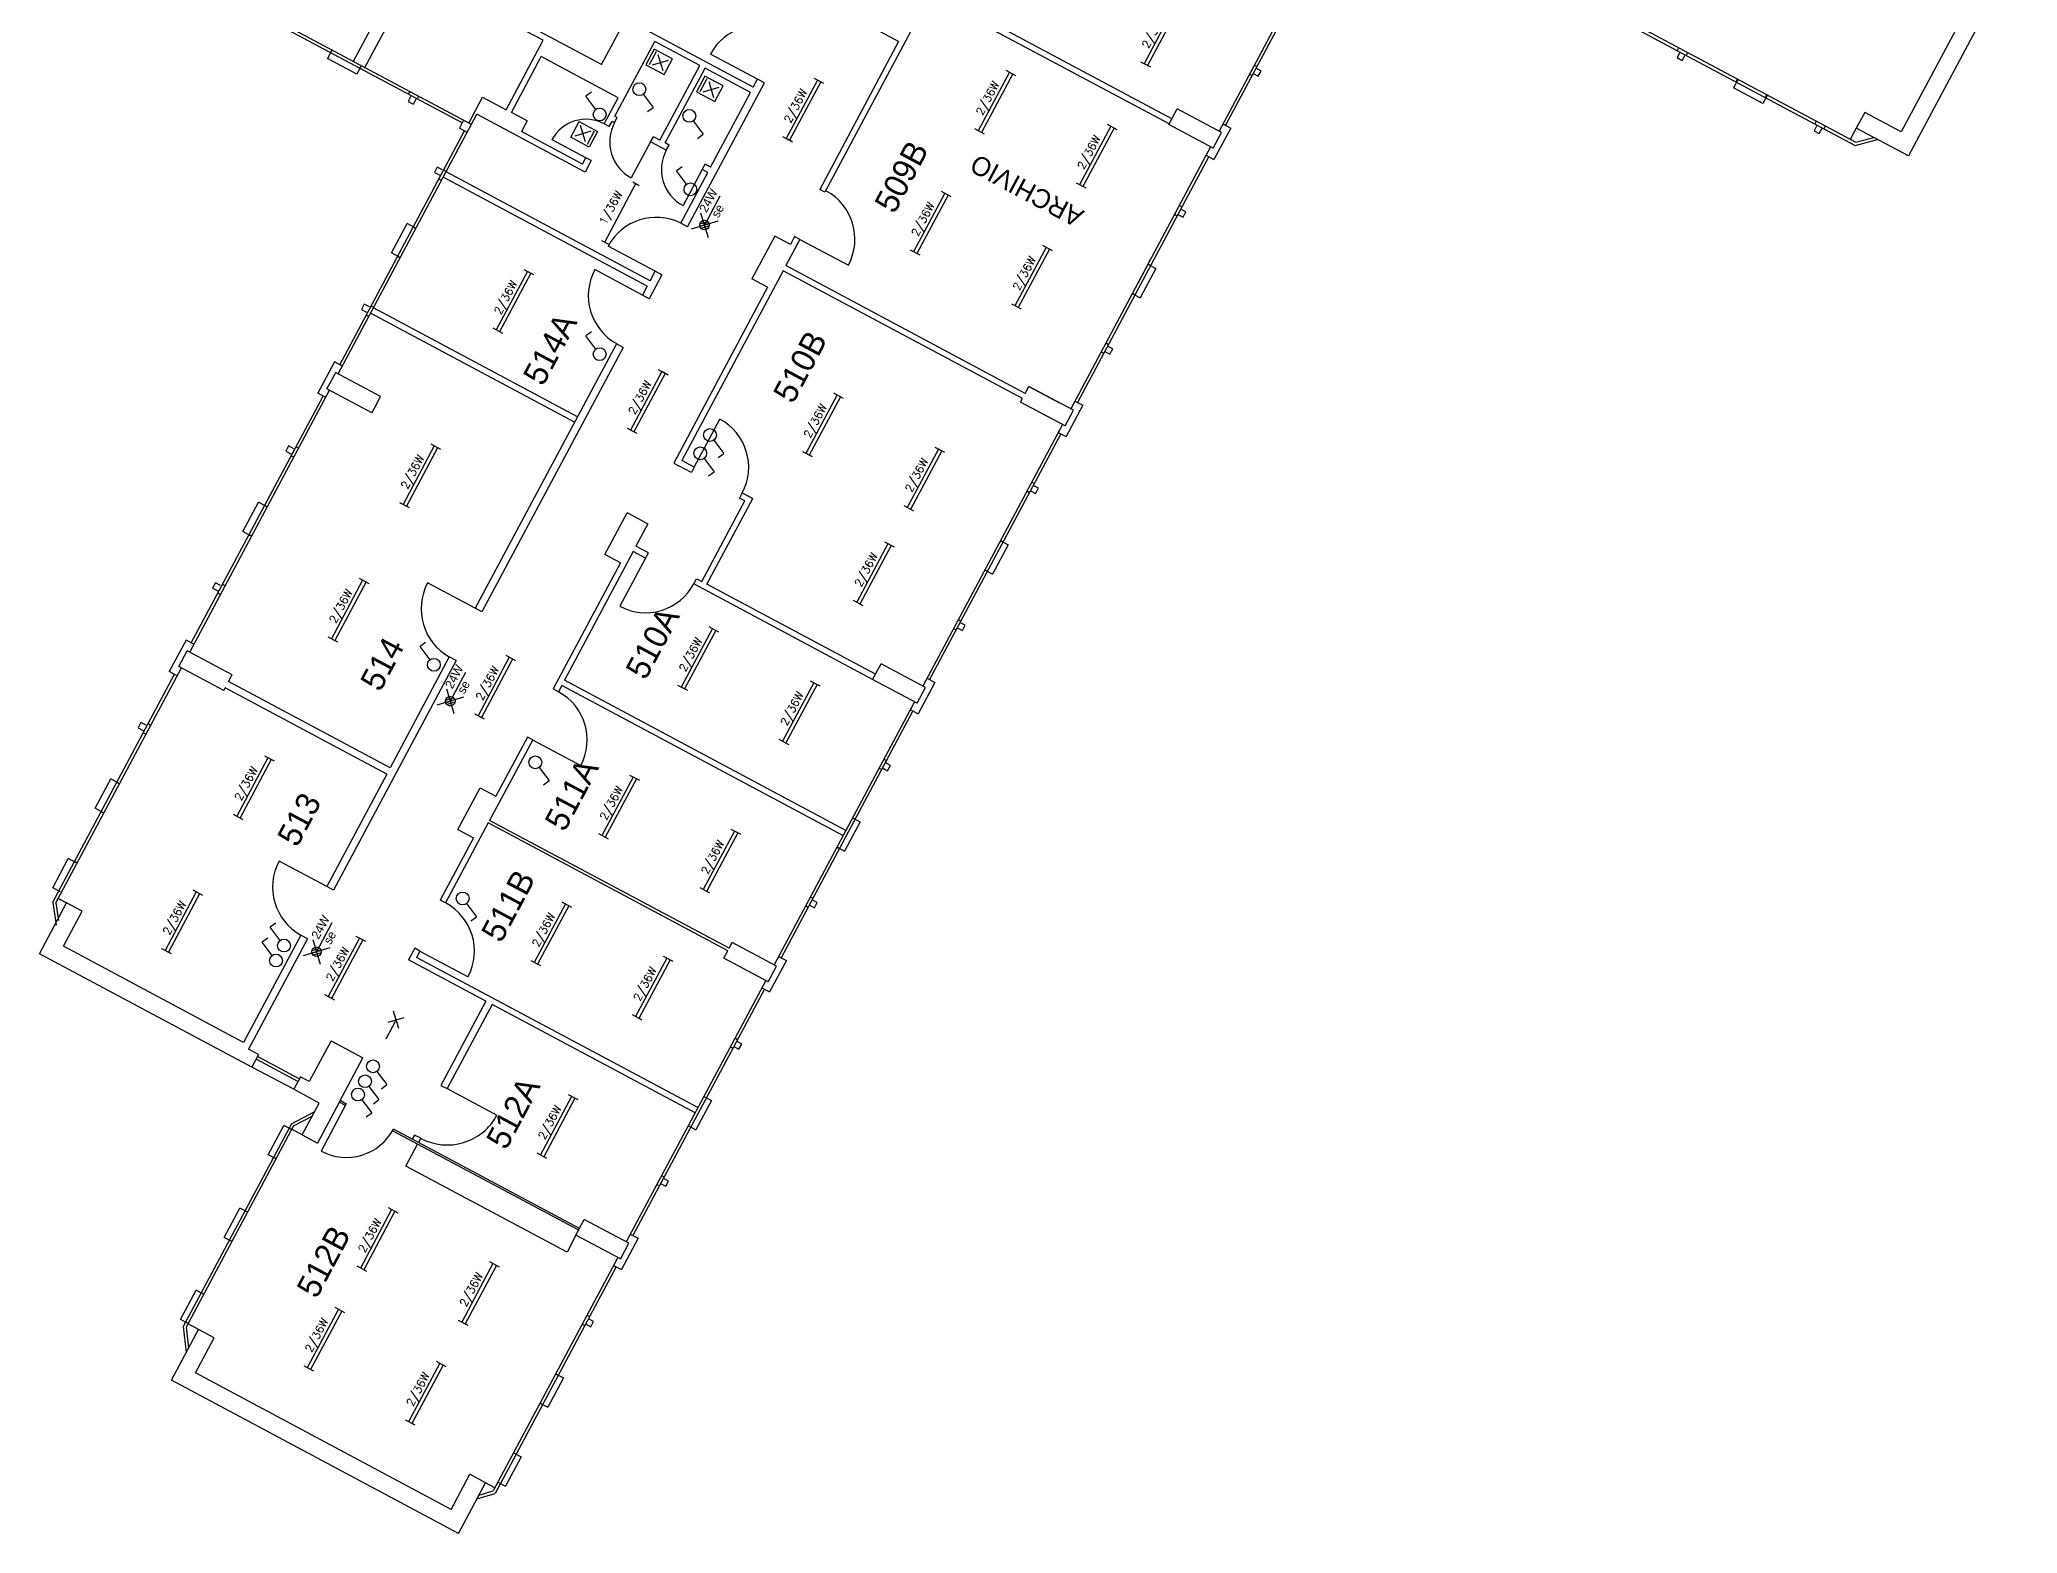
# Model space of a CAD drawing. Extents: x 1678829 to 1678895.5, y 4851385.5 to 4851457.1.
# Drawn here: x 1678854.24 to 1678887.61, y 4851385.52 to 4851410.72 of the extents above; entities that cross this region are included whole.
import ezdxf
from ezdxf.enums import TextEntityAlignment as Align

# ---------------------------------------------------------------- set-up
doc = ezdxf.new("R2010")
doc.units = 0
doc.header["$MEASUREMENT"] = 0
doc.layers.get('0').update_dxf_attribs({"linetype": 'CONTINUOUS'})
doc.layers.add('ILLUMINAZIONE', color=4, linetype='CONTINUOUS')
doc.layers.add('INFISSI', color=160, linetype='CONTINUOUS')
doc.styles.add('ROMANS', font='romans')

# ---------------------------------------------------------------- blocks, each defined once
blk = doc.blocks.new('SE')
at = {"layer": 'ILLUMINAZIONE'}
for p, q in [((0.165, -0.165), (-0.167, 0.167)), ((0.152, 0.155), (-0.155, -0.152)), ((0.024, -0.077), (-0.077, 0.024)), ((0.056, -0.058), (-0.058, 0.056)), ((0.058, -0.056), (-0.056, 0.058)), ((0.077, -0.024), (-0.024, 0.077)), ((0.55, 0.001), (-0.001, 0.001)), ((0.075, 0.028), (0.028, 0.075)), ((-0.028, -0.075), (-0.075, -0.028))]:
    blk.add_line(p, q, dxfattribs=at)
blk.add_circle((0, 0), 0.0803, dxfattribs=at)
at = {"layer": 'ILLUMINAZIONE', "linetype": 'Continuous'}
for s, p in [('24W ', (0.191, 0.063)), ('se', (0.209, -0.158))]:
    blk.add_text(s, height=0.15, dxfattribs=at).set_placement(p)
blk = doc.blocks.new('proiet_est_parete')
for p, q in [((0, 0), (0, 3)), ((0, 3), (3.5, 3)), ((3.5, 0), (0, 0)), ((2.5, 0.5), (0.5, 2.5)), ((2.5, 2.5), (0.5, 0.5)), ((3, 2.75), (3, 0.25)), ((3.5, 3), (3.5, 0))]:
    blk.add_line(p, q)

msp = doc.modelspace()

# ---------------------------------------------------------------- linework, layer by layer
at = {"linetype": 'Continuous'}
for p, q in [((1678862.245, 4851415.434), (1678859.533, 4851410.353)), ((1678861.651, 4851413.852), (1678859.72, 4851410.235)), ((1678887.223, 4851412.11), (1678885.65, 4851409.164)), ((1678887.61, 4851412.198), (1678885.774, 4851408.758)), ((1678873.297, 4851409.297), (1678868.971, 4851411.606)), ((1678873.344, 4851409.385), (1678869.018, 4851411.694)), ((1678869.257, 4851411.453), (1678867.491, 4851408.145)), ((1678863.721, 4851410.298), (1678862.495, 4851410.953)), ((1678863.721, 4851410.298), (1678864.131, 4851411.066)), ((1678866.283, 4851409.917), (1678864.131, 4851411.066)), ((1678862.113, 4851409.536), (1678862.739, 4851410.709)), ((1678862.739, 4851410.709), (1678862.448, 4851410.865)), ((1678863.949, 4851409.429), (1678864.622, 4851410.69)), ((1678865.381, 4851410.285), (1678864.622, 4851410.69)), ((1678868.735, 4851410.689), (1678867.403, 4851408.192)), ((1678868.735, 4851410.689), (1678868.427, 4851410.854)), ((1678862.201, 4851409.489), (1678862.705, 4851410.433)), ((1678864.002, 4851409.741), (1678862.705, 4851410.433)), ((1678864.707, 4851409.024), (1678865.381, 4851410.285)), ((1678864.795, 4851408.977), (1678865.469, 4851410.238)), ((1678866.236, 4851409.829), (1678865.469, 4851410.238)), ((1678865.174, 4851407.562), (1678866.471, 4851409.992)), ((1678866.283, 4851409.917), (1678866.356, 4851410.054)), ((1678866.471, 4851409.992), (1678866.356, 4851410.054)), ((1678861.483, 4851409.312), (1678861.716, 4851409.748)), ((1678861.716, 4851409.748), (1678862.113, 4851409.536)), ((1678863.766, 4851409.3), (1678864.002, 4851409.741)), ((1678865.563, 4851408.567), (1678866.236, 4851409.829)), ((1678873.293, 4851409.288), (1678873.434, 4851409.552)), ((1678874.184, 4851409.152), (1678873.434, 4851409.552)), ((1678862.554, 4851408.961), (1678861.618, 4851409.46)), ((1678862.466, 4851409.348), (1678862.201, 4851409.489)), ((1678862.466, 4851409.348), (1678862.371, 4851409.171)), ((1678863.854, 4851409.253), (1678863.766, 4851409.3)), ((1678863.854, 4851409.253), (1678863.901, 4851409.341)), ((1678863.941, 4851409.32), (1678863.901, 4851409.341)), ((1678863.941, 4851409.32), (1678863.988, 4851409.408)), ((1678863.988, 4851409.408), (1678863.949, 4851409.429)), ((1678874.042, 4851408.887), (1678873.293, 4851409.288)), ((1678885.033, 4851409.493), (1678884.891, 4851409.229)), ((1678885.774, 4851408.758), (1678884.891, 4851409.229)), ((1678885.65, 4851409.164), (1678885.033, 4851409.493)), ((1678863.404, 4851408.62), (1678862.371, 4851409.171)), ((1678863.445, 4851408.485), (1678862.554, 4851408.961)), ((1678864.55, 4851408.995), (1678864.597, 4851409.083)), ((1678864.815, 4851408.853), (1678864.55, 4851408.995)), ((1678864.707, 4851409.024), (1678864.597, 4851409.083)), ((1678864.862, 4851408.942), (1678864.795, 4851408.977)), ((1678864.815, 4851408.853), (1678864.862, 4851408.942)), ((1678874.042, 4851408.887), (1678874.184, 4851409.152)), ((1678863.404, 4851408.62), (1678863.46, 4851408.726)), ((1678863.548, 4851408.679), (1678863.445, 4851408.485)), ((1678863.548, 4851408.679), (1678863.46, 4851408.726)), ((1678865.423, 4851408.528), (1678865.47, 4851408.617)), ((1678865.563, 4851408.567), (1678865.47, 4851408.617)), ((1678864.492, 4851406.561), (1678861.051, 4851408.398)), ((1678864.541, 4851406.653), (1678861.1, 4851408.49)), ((1678865.059, 4851407.623), (1678865.516, 4851408.479)), ((1678865.516, 4851408.479), (1678865.423, 4851408.528)), ((1678867.491, 4851408.145), (1678867.403, 4851408.192)), ((1678865.174, 4851407.562), (1678865.059, 4851407.623)), ((1678866.644, 4851407.407), (1678866.258, 4851406.684)), ((1678866.908, 4851407.266), (1678866.644, 4851407.407)), ((1678867.067, 4851407.351), (1678866.832, 4851406.91)), ((1678866.979, 4851407.398), (1678866.908, 4851407.266)), ((1678867.067, 4851407.351), (1678866.979, 4851407.398)), ((1678867.067, 4851407.351), (1678866.992, 4851407.21)), ((1678870.872, 4851404.753), (1678866.832, 4851406.91)), ((1678864.492, 4851406.561), (1678864.412, 4851406.411)), ((1678864.74, 4851406.75), (1678864.526, 4851406.35)), ((1678864.541, 4851406.653), (1678864.626, 4851406.812)), ((1678864.74, 4851406.75), (1678864.626, 4851406.812)), ((1678866.785, 4851406.822), (1678865.075, 4851403.62)), ((1678866.522, 4851406.543), (1678866.258, 4851406.684)), ((1678870.825, 4851404.665), (1678866.785, 4851406.822)), ((1678864.526, 4851406.35), (1678864.412, 4851406.411)), ((1678866.522, 4851406.543), (1678864.94, 4851403.578)), ((1678863.267, 4851404.267), (1678859.827, 4851406.104)), ((1678863.317, 4851404.359), (1678859.876, 4851406.196)), ((1678863.974, 4851405.591), (1678861.591, 4851401.127)), ((1678864.088, 4851405.529), (1678863.974, 4851405.591)), ((1678864.088, 4851405.529), (1678861.705, 4851401.066)), ((1678859.09, 4851404.831), (1678859.232, 4851405.095)), ((1678859.995, 4851404.699), (1678859.236, 4851405.104)), ((1678859.849, 4851404.426), (1678859.09, 4851404.831)), ((1678859.891, 4851404.505), (1678859.995, 4851404.699)), ((1678870.792, 4851404.603), (1678870.825, 4851404.665)), ((1678871.542, 4851404.203), (1678870.792, 4851404.603)), ((1678871.295, 4851404.335), (1678870.792, 4851404.603)), ((1678870.872, 4851404.753), (1678870.933, 4851404.868)), ((1678871.683, 4851404.468), (1678870.933, 4851404.868)), ((1678870.933, 4851404.868), (1678871.436, 4851404.6)), ((1678859.849, 4851404.426), (1678859.891, 4851404.505)), ((1678871.542, 4851404.203), (1678871.683, 4851404.468)), ((1678864.94, 4851403.578), (1678865.028, 4851403.531)), ((1678865.285, 4851403.507), (1678865.075, 4851403.62)), ((1678865.238, 4851403.419), (1678865.028, 4851403.531)), ((1678865.285, 4851403.507), (1678865.238, 4851403.419)), ((1678865.413, 4851401.58), (1678866.138, 4851402.939)), ((1678865.501, 4851401.533), (1678866.273, 4851402.98)), ((1678866.097, 4851403.074), (1678866.05, 4851402.986)), ((1678866.138, 4851402.939), (1678866.05, 4851402.986)), ((1678866.097, 4851403.074), (1678866.273, 4851402.98)), ((1678863.776, 4851402.035), (1678864.153, 4851402.74)), ((1678864.417, 4851402.599), (1678864.153, 4851402.74)), ((1678864.505, 4851402.552), (1678864.303, 4851402.173)), ((1678864.417, 4851402.599), (1678864.417, 4851402.599)), ((1678864.417, 4851402.599), (1678864.505, 4851402.552)), ((1678864.04, 4851401.893), (1678862.906, 4851399.767)), ((1678864.256, 4851402.085), (1678863.097, 4851399.914)), ((1678864.04, 4851401.893), (1678863.776, 4851402.035)), ((1678864.466, 4851401.972), (1678864.256, 4851402.085)), ((1678864.513, 4851402.061), (1678864.303, 4851402.173)), ((1678864.466, 4851401.972), (1678864.513, 4851402.061)), ((1678865.277, 4851401.539), (1678865.325, 4851401.627)), ((1678865.325, 4851401.627), (1678865.413, 4851401.58)), ((1678868.296, 4851399.928), (1678865.277, 4851401.539)), ((1678868.343, 4851400.016), (1678865.501, 4851401.533)), ((1678861.705, 4851401.066), (1678861.591, 4851401.127)), ((1678856.59, 4851400.146), (1678856.731, 4851400.411)), ((1678857.49, 4851400.006), (1678856.731, 4851400.411)), ((1678861.268, 4851400.245), (1678859.2, 4851396.372)), ((1678861.153, 4851400.306), (1678860.155, 4851398.436)), ((1678861.268, 4851400.245), (1678861.153, 4851400.306)), ((1678857.349, 4851399.741), (1678856.59, 4851400.146)), ((1678857.429, 4851399.891), (1678857.476, 4851399.979)), ((1678860.155, 4851398.436), (1678857.429, 4851399.891)), ((1678857.476, 4851399.979), (1678857.49, 4851400.006)), ((1678867.844, 4851397.381), (1678863.097, 4851399.914)), ((1678868.296, 4851399.928), (1678868.438, 4851400.192)), ((1678869.046, 4851399.528), (1678868.296, 4851399.928)), ((1678869.187, 4851399.792), (1678868.438, 4851400.192)), ((1678857.349, 4851399.741), (1678857.372, 4851399.785)), ((1678860.098, 4851398.33), (1678857.372, 4851399.785)), ((1678862.994, 4851399.72), (1678862.906, 4851399.767)), ((1678863.05, 4851399.826), (1678862.994, 4851399.72)), ((1678867.796, 4851397.293), (1678863.05, 4851399.826)), ((1678869.046, 4851399.528), (1678869.187, 4851399.792)), ((1678862.561, 4851398.909), (1678861.835, 4851397.55)), ((1678862.472, 4851398.956), (1678861.94, 4851397.959)), ((1678862.561, 4851398.909), (1678862.472, 4851398.956)), ((1678860.098, 4851398.33), (1678859.086, 4851396.434)), ((1678861.299, 4851397.394), (1678861.676, 4851398.1)), ((1678861.676, 4851398.1), (1678861.94, 4851397.959)), ((1678865.876, 4851395.393), (1678861.835, 4851397.55)), ((1678861.563, 4851397.253), (1678861.003, 4851396.203)), ((1678861.812, 4851397.506), (1678861.091, 4851396.156)), ((1678861.299, 4851397.394), (1678861.563, 4851397.253)), ((1678865.852, 4851395.349), (1678861.812, 4851397.506)), ((1678859.2, 4851396.372), (1678859.086, 4851396.434)), ((1678854.242, 4851395.301), (1678854.698, 4851396.157)), ((1678854.648, 4851395.425), (1678854.963, 4851396.016)), ((1678854.963, 4851396.016), (1678854.698, 4851396.157)), ((1678861.091, 4851396.156), (1678861.003, 4851396.203)), ((1678858.648, 4851395.613), (1678857.682, 4851393.805)), ((1678858.762, 4851395.552), (1678857.769, 4851393.69)), ((1678858.762, 4851395.552), (1678858.648, 4851395.613)), ((1678857.823, 4851393.389), (1678854.242, 4851395.301)), ((1678857.682, 4851393.805), (1678854.648, 4851395.425)), ((1678860.57, 4851395.392), (1678860.466, 4851395.198)), ((1678860.658, 4851395.345), (1678860.57, 4851395.392)), ((1678860.658, 4851395.345), (1678860.602, 4851395.239)), ((1678865.348, 4851392.705), (1678860.602, 4851395.239)), ((1678865.786, 4851395.226), (1678865.852, 4851395.349)), ((1678866.536, 4851394.825), (1678865.786, 4851395.226)), ((1678865.876, 4851395.393), (1678865.928, 4851395.49)), ((1678866.677, 4851395.09), (1678865.928, 4851395.49)), ((1678861.772, 4851394.501), (1678860.466, 4851395.198)), ((1678866.536, 4851394.825), (1678866.677, 4851395.09)), ((1678861.772, 4851394.501), (1678861.014, 4851393.08)), ((1678861.878, 4851394.444), (1678861.12, 4851393.024)), ((1678865.301, 4851392.617), (1678861.878, 4851394.444)), ((1678857.936, 4851393.601), (1678857.769, 4851393.69)), ((1678857.936, 4851393.601), (1678857.823, 4851393.389)), ((1678857.936, 4851393.601), (1678857.823, 4851393.389)), ((1678859.159, 4851393.832), (1678858.792, 4851393.144)), ((1678859.159, 4851393.832), (1678859.697, 4851393.545)), ((1678859.302, 4851392.804), (1678859.697, 4851393.545)), ((1678858.642, 4851393.224), (1678858.529, 4851393.013)), ((1678858.792, 4851393.144), (1678858.642, 4851393.224)), ((1678858.961, 4851392.782), (1678858.529, 4851393.013)), ((1678861.014, 4851393.08), (1678861.12, 4851393.024)), ((1678858.674, 4851392.244), (1678858.961, 4851392.782)), ((1678859.302, 4851392.804), (1678858.93, 4851392.107)), ((1678858.674, 4851392.244), (1678858.93, 4851392.107)), ((1678860.566, 4851392.242), (1678860.529, 4851392.172)), ((1678860.672, 4851392.186), (1678860.566, 4851392.242)), ((1678860.672, 4851392.186), (1678860.635, 4851392.115)), ((1678863.291, 4851390.552), (1678863.432, 4851390.815)), ((1678864.041, 4851390.152), (1678863.291, 4851390.552)), ((1678864.182, 4851390.415), (1678863.432, 4851390.815)), ((1678864.04, 4851390.15), (1678864.182, 4851390.415)), ((1678856.465, 4851388.106), (1678856.922, 4851388.962)), ((1678857.187, 4851388.821), (1678856.922, 4851388.962)), ((1678856.871, 4851388.23), (1678857.187, 4851388.821)), ((1678861.185, 4851385.927), (1678856.871, 4851388.23)), ((1678861.309, 4851385.521), (1678856.465, 4851388.106)), ((1678861.185, 4851385.927), (1678861.501, 4851386.518)), ((1678861.309, 4851385.521), (1678861.765, 4851386.377)), ((1678861.765, 4851386.377), (1678861.501, 4851386.518))]:
    msp.add_line(p, q, dxfattribs=at)
at = {"layer": 'ILLUMINAZIONE', "linetype": 'Continuous'}
for p, q in [((1678873.403, 4851411.3), (1678872.877, 4851410.314)), ((1678873.46, 4851411.27), (1678872.933, 4851410.284)), ((1678872.987, 4851410.255), (1678872.823, 4851410.342)), ((1678867.364, 4851410.039), (1678866.837, 4851409.052)), ((1678867.42, 4851410.009), (1678866.893, 4851409.022)), ((1678867.42, 4851410.009), (1678866.893, 4851409.022)), ((1678867.474, 4851409.98), (1678867.31, 4851410.067)), ((1678867.474, 4851409.98), (1678867.364, 4851410.038)), ((1678870.603, 4851410.171), (1678870.077, 4851409.184)), ((1678870.659, 4851410.141), (1678870.133, 4851409.154)), ((1678870.713, 4851410.112), (1678870.55, 4851410.2)), ((1678863.551, 4851409.835), (1678863.459, 4851409.766)), ((1678863.627, 4851409.543), (1678863.459, 4851409.766)), ((1678864.425, 4851409.798), (1678864.592, 4851409.575)), ((1678864.5, 4851409.506), (1678864.592, 4851409.575)), ((1678865.268, 4851409.348), (1678865.436, 4851409.124)), ((1678872.313, 4851409.258), (1678871.787, 4851408.272)), ((1678872.369, 4851409.228), (1678871.843, 4851408.241)), ((1678872.423, 4851409.2), (1678872.26, 4851409.287)), ((1678865.344, 4851409.055), (1678865.436, 4851409.124)), ((1678866.947, 4851408.993), (1678866.784, 4851409.081)), ((1678866.947, 4851408.993), (1678866.838, 4851409.052)), ((1678870.186, 4851409.126), (1678870.023, 4851409.213)), ((1678865.082, 4851408.573), (1678864.99, 4851408.504)), ((1678863.777, 4851407.305), (1678864.303, 4851408.291)), ((1678864.25, 4851408.32), (1678864.359, 4851408.262)), ((1678865.157, 4851408.281), (1678864.99, 4851408.504)), ((1678871.896, 4851408.213), (1678871.733, 4851408.3)), ((1678869.513, 4851408.129), (1678868.986, 4851407.142)), ((1678869.569, 4851408.099), (1678869.043, 4851407.112)), ((1678869.623, 4851408.07), (1678869.459, 4851408.158)), ((1678863.723, 4851407.333), (1678863.833, 4851407.275)), ((1678871.333, 4851407.157), (1678871.17, 4851407.245)), ((1678869.096, 4851407.084), (1678868.933, 4851407.171)), ((1678871.223, 4851407.216), (1678870.697, 4851406.229)), ((1678871.279, 4851407.186), (1678870.753, 4851406.199)), ((1678862.473, 4851406.81), (1678861.947, 4851405.823)), ((1678862.529, 4851406.78), (1678862.003, 4851405.793)), ((1678862.583, 4851406.751), (1678862.42, 4851406.839)), ((1678870.806, 4851406.171), (1678870.643, 4851406.258)), ((1678862.056, 4851405.765), (1678861.893, 4851405.852)), ((1678863.551, 4851405.792), (1678863.459, 4851405.723)), ((1678863.626, 4851405.5), (1678863.459, 4851405.723)), ((1678864.738, 4851405.12), (1678864.212, 4851404.133)), ((1678864.795, 4851405.09), (1678864.268, 4851404.103)), ((1678864.795, 4851405.09), (1678864.268, 4851404.103)), ((1678864.848, 4851405.061), (1678864.685, 4851405.149)), ((1678864.848, 4851405.061), (1678864.739, 4851405.12)), ((1678867.696, 4851404.726), (1678867.17, 4851403.739)), ((1678867.753, 4851404.696), (1678867.226, 4851403.709)), ((1678867.806, 4851404.667), (1678867.643, 4851404.754)), ((1678861.011, 4851403.807), (1678860.848, 4851403.894)), ((1678864.322, 4851404.075), (1678864.158, 4851404.162)), ((1678864.322, 4851404.075), (1678864.212, 4851404.133)), ((1678865.617, 4851403.964), (1678865.785, 4851403.741)), ((1678860.901, 4851403.865), (1678860.375, 4851402.879)), ((1678860.957, 4851403.835), (1678860.431, 4851402.849)), ((1678865.452, 4851403.655), (1678865.62, 4851403.432)), ((1678865.693, 4851403.672), (1678865.785, 4851403.741)), ((1678867.28, 4851403.68), (1678867.116, 4851403.768)), ((1678869.406, 4851403.813), (1678868.88, 4851402.826)), ((1678869.463, 4851403.783), (1678868.936, 4851402.796)), ((1678869.516, 4851403.754), (1678869.353, 4851403.841)), ((1678865.528, 4851403.363), (1678865.62, 4851403.432)), ((1678860.484, 4851402.82), (1678860.321, 4851402.907)), ((1678868.99, 4851402.767), (1678868.826, 4851402.855)), ((1678868.554, 4851402.215), (1678868.027, 4851401.229)), ((1678868.664, 4851402.157), (1678868.5, 4851402.244)), ((1678868.61, 4851402.185), (1678868.083, 4851401.199)), ((1678859.692, 4851401.601), (1678859.166, 4851400.614)), ((1678859.749, 4851401.571), (1678859.222, 4851400.584)), ((1678859.802, 4851401.542), (1678859.639, 4851401.629)), ((1678868.137, 4851401.17), (1678867.973, 4851401.257)), ((1678859.276, 4851400.555), (1678859.112, 4851400.643)), ((1678860.753, 4851400.552), (1678860.661, 4851400.483)), ((1678865.593, 4851400.784), (1678865.066, 4851399.798)), ((1678865.649, 4851400.754), (1678865.122, 4851399.768)), ((1678865.702, 4851400.726), (1678865.539, 4851400.813)), ((1678860.829, 4851400.26), (1678860.661, 4851400.483)), ((1678862.165, 4851400.3), (1678861.639, 4851399.313)), ((1678862.222, 4851400.27), (1678861.695, 4851399.283)), ((1678862.222, 4851400.27), (1678861.695, 4851399.283)), ((1678862.275, 4851400.241), (1678862.112, 4851400.329)), ((1678862.275, 4851400.241), (1678862.166, 4851400.3)), ((1678867.412, 4851399.813), (1678867.249, 4851399.9)), ((1678865.176, 4851399.739), (1678865.012, 4851399.826)), ((1678867.303, 4851399.871), (1678866.776, 4851398.885)), ((1678867.359, 4851399.841), (1678866.832, 4851398.855)), ((1678861.749, 4851399.255), (1678861.585, 4851399.342)), ((1678861.749, 4851399.255), (1678861.639, 4851399.313)), ((1678866.886, 4851398.826), (1678866.722, 4851398.913)), ((1678858.094, 4851398.607), (1678857.567, 4851397.62)), ((1678858.15, 4851398.577), (1678857.624, 4851397.59)), ((1678858.204, 4851398.548), (1678858.041, 4851398.635)), ((1678862.67, 4851398.443), (1678862.838, 4851398.22)), ((1678862.746, 4851398.151), (1678862.838, 4851398.22)), ((1678864.256, 4851398.28), (1678863.729, 4851397.294)), ((1678864.312, 4851398.25), (1678863.785, 4851397.264)), ((1678864.366, 4851398.222), (1678864.202, 4851398.309)), ((1678857.677, 4851397.561), (1678857.514, 4851397.649)), ((1678863.839, 4851397.235), (1678863.675, 4851397.322)), ((1678865.966, 4851397.367), (1678865.439, 4851396.381)), ((1678866.022, 4851397.337), (1678865.495, 4851396.351)), ((1678866.076, 4851397.309), (1678865.912, 4851397.396)), ((1678856.885, 4851396.342), (1678856.359, 4851395.355)), ((1678856.942, 4851396.312), (1678856.415, 4851395.325)), ((1678856.995, 4851396.283), (1678856.832, 4851396.371)), ((1678865.549, 4851396.322), (1678865.386, 4851396.409)), ((1678861.443, 4851396.145), (1678861.611, 4851395.922)), ((1678861.519, 4851395.853), (1678861.611, 4851395.922)), ((1678863.113, 4851396.14), (1678862.587, 4851395.153)), ((1678863.17, 4851396.11), (1678862.643, 4851395.123)), ((1678863.223, 4851396.081), (1678863.06, 4851396.169)), ((1678858.091, 4851395.564), (1678857.999, 4851395.495)), ((1678858.225, 4851395.816), (1678858.133, 4851395.747)), ((1678858.301, 4851395.524), (1678858.133, 4851395.747)), ((1678859.637, 4851395.564), (1678859.111, 4851394.577)), ((1678859.747, 4851395.505), (1678859.584, 4851395.593)), ((1678859.747, 4851395.505), (1678859.638, 4851395.564)), ((1678856.469, 4851395.297), (1678856.305, 4851395.384)), ((1678858.166, 4851395.272), (1678857.999, 4851395.495)), ((1678859.694, 4851395.534), (1678859.167, 4851394.547)), ((1678859.694, 4851395.534), (1678859.167, 4851394.547)), ((1678864.823, 4851395.227), (1678864.297, 4851394.24)), ((1678864.933, 4851395.168), (1678864.77, 4851395.256)), ((1678862.697, 4851395.095), (1678862.533, 4851395.182)), ((1678864.88, 4851395.197), (1678864.353, 4851394.21)), ((1678859.221, 4851394.519), (1678859.057, 4851394.606)), ((1678859.221, 4851394.519), (1678859.111, 4851394.577)), ((1678860.122, 4851394.143), (1678860.395, 4851394.226)), ((1678860.303, 4851394.037), (1678860.213, 4851394.332)), ((1678860.273, 4851394.133), (1678860.243, 4851394.233)), ((1678864.407, 4851394.182), (1678864.243, 4851394.269)), ((1678860.088, 4851393.865), (1678860.258, 4851394.184)), ((1678859.933, 4851393.315), (1678860.1, 4851393.092)), ((1678859.798, 4851393.063), (1678859.965, 4851392.84)), ((1678860.008, 4851393.023), (1678860.1, 4851393.092)), ((1678863.217, 4851392.893), (1678862.691, 4851391.906)), ((1678863.327, 4851392.834), (1678863.164, 4851392.922)), ((1678859.678, 4851392.838), (1678859.846, 4851392.615)), ((1678859.754, 4851392.546), (1678859.846, 4851392.615)), ((1678859.874, 4851392.77), (1678859.965, 4851392.84)), ((1678863.274, 4851392.863), (1678862.747, 4851391.876)), ((1678862.8, 4851391.848), (1678862.637, 4851391.935)), ((1678860.181, 4851390.985), (1678859.655, 4851389.998)), ((1678860.238, 4851390.955), (1678859.711, 4851389.968)), ((1678860.291, 4851390.926), (1678860.128, 4851391.014)), ((1678859.765, 4851389.94), (1678859.601, 4851390.027)), ((1678861.891, 4851390.072), (1678861.365, 4851389.085)), ((1678861.948, 4851390.042), (1678861.421, 4851389.055)), ((1678862.001, 4851390.013), (1678861.838, 4851390.101)), ((1678859.284, 4851389.303), (1678858.757, 4851388.317)), ((1678859.34, 4851389.273), (1678858.813, 4851388.287)), ((1678859.394, 4851389.245), (1678859.23, 4851389.332)), ((1678861.475, 4851389.027), (1678861.311, 4851389.114)), ((1678858.867, 4851388.258), (1678858.704, 4851388.345)), ((1678860.994, 4851388.391), (1678860.467, 4851387.404)), ((1678861.05, 4851388.361), (1678860.523, 4851387.374)), ((1678861.104, 4851388.332), (1678860.94, 4851388.419)), ((1678860.577, 4851387.345), (1678860.414, 4851387.433))]:
    msp.add_line(p, q, dxfattribs=at)
for centre in [(1678864.36, 4851409.884), (1678863.692, 4851409.457), (1678865.203, 4851409.434), (1678865.222, 4851408.194), (1678863.691, 4851405.414), (1678865.552, 4851404.05), (1678865.388, 4851403.742), (1678860.894, 4851400.174), (1678862.605, 4851398.529), (1678861.379, 4851396.232), (1678858.366, 4851395.438), (1678858.231, 4851395.185), (1678859.733, 4851393.149), (1678859.868, 4851393.401), (1678859.613, 4851392.925)]:
    msp.add_circle(centre, 0.108, dxfattribs=at)
at = {"layer": 'INFISSI', "linetype": 'Continuous'}
for p, q in [((1678876.442, 4851413.489), (1678874.14, 4851409.176)), ((1678876.416, 4851413.334), (1678874.25, 4851409.276)), ((1678861.527, 4851409.289), (1678857.239, 4851411.577)), ((1678861.371, 4851409.315), (1678857.304, 4851411.486)), ((1678884.876, 4851408.988), (1678880.924, 4851411.097)), ((1678881.033, 4851410.983), (1678884.87, 4851408.934)), ((1678881.894, 4851410.579), (1678881.871, 4851410.535)), ((1678859.172, 4851410.536), (1678859.101, 4851410.404)), ((1678859.595, 4851410.14), (1678859.101, 4851410.404)), ((1678859.171, 4851410.546), (1678859.148, 4851410.502)), ((1678859.666, 4851410.272), (1678859.595, 4851410.14)), ((1678859.665, 4851410.282), (1678859.642, 4851410.238)), ((1678866.356, 4851410.054), (1678865.562, 4851410.477)), ((1678874.733, 4851410.287), (1678874.777, 4851410.264)), ((1678874.849, 4851410.19), (1678874.761, 4851410.237)), ((1678881.915, 4851410.505), (1678881.867, 4851410.416)), ((1678881.867, 4851410.416), (1678881.956, 4851410.369)), ((1678881.956, 4851410.369), (1678882.003, 4851410.458)), ((1678882.044, 4851410.499), (1678882.021, 4851410.455)), ((1678874.653, 4851410.137), (1678874.697, 4851410.114)), ((1678874.714, 4851410.149), (1678874.802, 4851410.102)), ((1678874.802, 4851410.102), (1678874.849, 4851410.19)), ((1678882.891, 4851410.04), (1678882.82, 4851409.908)), ((1678883.314, 4851409.644), (1678882.82, 4851409.908)), ((1678882.882, 4851410.052), (1678882.859, 4851410.008)), ((1678860.507, 4851409.767), (1678860.46, 4851409.679)), ((1678860.46, 4851409.679), (1678860.548, 4851409.631)), ((1678860.486, 4851409.844), (1678860.462, 4851409.8)), ((1678860.548, 4851409.631), (1678860.595, 4851409.72)), ((1678860.636, 4851409.764), (1678860.612, 4851409.72)), ((1678883.385, 4851409.776), (1678883.314, 4851409.644)), ((1678883.376, 4851409.788), (1678883.353, 4851409.744)), ((1678859.28, 4851405.081), (1678861.618, 4851409.46)), ((1678861.394, 4851409.359), (1678861.324, 4851409.227)), ((1678861.456, 4851409.156), (1678861.324, 4851409.227)), ((1678874.338, 4851409.229), (1678874.055, 4851408.699)), ((1678874.206, 4851409.299), (1678874.338, 4851409.229)), ((1678884.226, 4851409.271), (1678884.179, 4851409.183)), ((1678884.214, 4851409.341), (1678884.191, 4851409.297)), ((1678884.267, 4851409.135), (1678884.314, 4851409.224)), ((1678884.364, 4851409.261), (1678884.341, 4851409.217)), ((1678884.891, 4851409.229), (1678884.788, 4851409.035)), ((1678859.307, 4851405.236), (1678861.412, 4851409.18)), ((1678863.46, 4851408.726), (1678862.887, 4851409.032)), ((1678864.55, 4851408.995), (1678864.225, 4851408.386)), ((1678873.998, 4851408.911), (1678871.639, 4851404.491)), ((1678884.179, 4851409.183), (1678884.267, 4851409.135)), ((1678884.87, 4851408.934), (1678885.252, 4851409.036)), ((1678884.876, 4851408.988), (1678885.187, 4851409.071)), ((1678860.952, 4851408.569), (1678860.905, 4851408.481)), ((1678861.04, 4851408.522), (1678860.952, 4851408.569)), ((1678873.967, 4851408.746), (1678871.754, 4851404.6)), ((1678873.923, 4851408.77), (1678874.055, 4851408.699)), ((1678860.905, 4851408.481), (1678860.993, 4851408.434)), ((1678861.023, 4851408.345), (1678860.979, 4851408.368)), ((1678861.103, 4851408.495), (1678861.059, 4851408.518)), ((1678865.423, 4851408.528), (1678865.098, 4851407.92)), ((1678873.471, 4851407.923), (1678873.515, 4851407.899)), ((1678860.18, 4851407.123), (1678860.443, 4851407.617)), ((1678860.576, 4851407.546), (1678860.443, 4851407.617)), ((1678860.59, 4851407.533), (1678860.546, 4851407.557)), ((1678873.391, 4851407.773), (1678873.435, 4851407.749)), ((1678873.445, 4851407.772), (1678873.533, 4851407.725)), ((1678873.58, 4851407.813), (1678873.492, 4851407.86)), ((1678873.533, 4851407.725), (1678873.58, 4851407.813)), ((1678864.626, 4851406.812), (1678863.832, 4851407.235)), ((1678867.067, 4851407.351), (1678867.888, 4851406.913)), ((1678860.312, 4851407.052), (1678860.18, 4851407.123)), ((1678860.326, 4851407.039), (1678860.282, 4851407.063)), ((1678872.986, 4851407.014), (1678872.774, 4851406.617)), ((1678872.939, 4851406.931), (1678873.072, 4851406.861)), ((1678872.944, 4851406.935), (1678872.988, 4851406.911)), ((1678864.412, 4851406.411), (1678863.609, 4851406.84)), ((1678873.072, 4851406.861), (1678872.808, 4851406.367)), ((1678859.718, 4851406.258), (1678859.671, 4851406.17)), ((1678859.806, 4851406.211), (1678859.718, 4851406.258)), ((1678859.879, 4851406.201), (1678859.834, 4851406.224)), ((1678872.676, 4851406.437), (1678872.808, 4851406.367)), ((1678872.68, 4851406.441), (1678872.724, 4851406.417)), ((1678859.671, 4851406.17), (1678859.759, 4851406.123)), ((1678859.798, 4851406.051), (1678859.754, 4851406.074)), ((1678872.232, 4851405.603), (1678872.277, 4851405.579)), ((1678872.347, 4851405.502), (1678872.258, 4851405.549)), ((1678859.219, 4851405.283), (1678858.936, 4851404.754)), ((1678859.351, 4851405.213), (1678859.219, 4851405.283)), ((1678872.152, 4851405.453), (1678872.196, 4851405.429)), ((1678872.211, 4851405.461), (1678872.299, 4851405.414)), ((1678872.299, 4851405.414), (1678872.347, 4851405.502)), ((1678856.775, 4851400.387), (1678859.134, 4851404.807)), ((1678856.802, 4851400.543), (1678859.024, 4851404.707)), ((1678859.069, 4851404.684), (1678858.936, 4851404.754)), ((1678871.842, 4851404.553), (1678871.56, 4851404.024)), ((1678871.71, 4851404.624), (1678871.842, 4851404.553)), ((1678865.285, 4851403.507), (1678865.718, 4851404.319)), ((1678871.498, 4851404.227), (1678869.143, 4851399.816)), ((1678871.471, 4851404.071), (1678869.258, 4851399.924)), ((1678871.427, 4851404.094), (1678871.56, 4851404.024)), ((1678858.442, 4851403.867), (1678858.395, 4851403.779)), ((1678858.395, 4851403.779), (1678858.483, 4851403.732)), ((1678858.53, 4851403.82), (1678858.442, 4851403.867)), ((1678858.532, 4851403.678), (1678858.488, 4851403.701)), ((1678858.612, 4851403.828), (1678858.568, 4851403.851)), ((1678870.98, 4851403.256), (1678871.024, 4851403.233)), ((1678857.67, 4851402.421), (1678857.933, 4851402.915)), ((1678858.066, 4851402.844), (1678857.933, 4851402.915)), ((1678870.9, 4851403.106), (1678870.944, 4851403.083)), ((1678870.957, 4851403.11), (1678871.045, 4851403.063)), ((1678871.092, 4851403.152), (1678871.004, 4851403.199)), ((1678871.045, 4851403.063), (1678871.092, 4851403.152)), ((1678858.084, 4851402.84), (1678858.04, 4851402.863)), ((1678857.802, 4851402.35), (1678857.67, 4851402.421)), ((1678857.821, 4851402.346), (1678857.777, 4851402.369)), ((1678870.451, 4851402.269), (1678870.583, 4851402.199)), ((1678870.452, 4851402.268), (1678870.496, 4851402.245)), ((1678864.466, 4851401.972), (1678864.033, 4851401.161)), ((1678870.583, 4851402.199), (1678870.32, 4851401.705)), ((1678857.208, 4851401.556), (1678857.161, 4851401.468)), ((1678857.296, 4851401.509), (1678857.208, 4851401.556)), ((1678861.591, 4851401.127), (1678860.788, 4851401.555)), ((1678870.187, 4851401.775), (1678870.32, 4851401.705)), ((1678870.189, 4851401.774), (1678870.233, 4851401.751)), ((1678857.161, 4851401.468), (1678857.249, 4851401.421)), ((1678857.293, 4851401.358), (1678857.249, 4851401.381)), ((1678857.373, 4851401.508), (1678857.329, 4851401.531)), ((1678869.741, 4851400.936), (1678869.785, 4851400.913)), ((1678869.858, 4851400.84), (1678869.77, 4851400.887)), ((1678856.714, 4851400.59), (1678856.431, 4851400.061)), ((1678856.846, 4851400.52), (1678856.714, 4851400.59)), ((1678869.661, 4851400.786), (1678869.705, 4851400.763)), ((1678869.723, 4851400.799), (1678869.811, 4851400.752)), ((1678869.811, 4851400.752), (1678869.858, 4851400.84)), ((1678854.466, 4851396.168), (1678856.519, 4851400.014)), ((1678854.518, 4851396.159), (1678856.634, 4851400.123)), ((1678856.563, 4851399.99), (1678856.431, 4851400.061)), ((1678869.346, 4851399.877), (1678869.064, 4851399.348)), ((1678869.214, 4851399.948), (1678869.346, 4851399.877)), ((1678869.002, 4851399.551), (1678866.633, 4851395.114)), ((1678868.975, 4851399.395), (1678866.753, 4851395.231)), ((1678868.931, 4851399.419), (1678868.975, 4851399.395)), ((1678868.931, 4851399.419), (1678869.064, 4851399.348)), ((1678855.951, 4851399.201), (1678855.904, 4851399.112)), ((1678855.904, 4851399.112), (1678855.992, 4851399.065)), ((1678856.039, 4851399.154), (1678855.951, 4851399.201)), ((1678856.036, 4851399.002), (1678855.992, 4851399.026)), ((1678856.116, 4851399.152), (1678856.072, 4851399.176)), ((1678862.56, 4851398.907), (1678863.371, 4851398.474)), ((1678868.484, 4851398.581), (1678868.528, 4851398.557)), ((1678855.179, 4851397.754), (1678855.442, 4851398.248)), ((1678855.575, 4851398.177), (1678855.442, 4851398.248)), ((1678868.404, 4851398.431), (1678868.448, 4851398.407)), ((1678868.461, 4851398.436), (1678868.549, 4851398.388)), ((1678868.596, 4851398.477), (1678868.508, 4851398.524)), ((1678868.549, 4851398.388), (1678868.596, 4851398.477)), ((1678855.589, 4851398.164), (1678855.544, 4851398.188)), ((1678855.311, 4851397.683), (1678855.179, 4851397.754)), ((1678855.325, 4851397.67), (1678855.281, 4851397.694)), ((1678867.955, 4851397.595), (1678868.088, 4851397.524)), ((1678867.957, 4851397.593), (1678868.001, 4851397.569)), ((1678868.088, 4851397.524), (1678867.824, 4851397.03)), ((1678854.463, 4851396.413), (1678854.727, 4851396.907)), ((1678854.859, 4851396.836), (1678854.727, 4851396.907)), ((1678867.692, 4851397.101), (1678867.824, 4851397.03)), ((1678867.693, 4851397.099), (1678867.737, 4851397.075)), ((1678854.877, 4851396.832), (1678854.833, 4851396.856)), ((1678859.086, 4851396.434), (1678858.283, 4851396.862)), ((1678854.595, 4851396.342), (1678854.463, 4851396.413)), ((1678854.698, 4851396.157), (1678854.557, 4851396.232)), ((1678854.557, 4851396.232), (1678854.716, 4851396.147)), ((1678867.245, 4851396.261), (1678867.29, 4851396.237)), ((1678867.363, 4851396.165), (1678867.274, 4851396.212)), ((1678854.466, 4851396.168), (1678854.522, 4851395.784)), ((1678854.518, 4851396.159), (1678854.562, 4851395.858)), ((1678867.165, 4851396.111), (1678867.21, 4851396.087)), ((1678867.227, 4851396.124), (1678867.316, 4851396.077)), ((1678867.316, 4851396.077), (1678867.363, 4851396.165)), ((1678860.658, 4851395.345), (1678861.47, 4851394.911)), ((1678866.709, 4851395.255), (1678866.841, 4851395.184)), ((1678866.841, 4851395.184), (1678866.558, 4851394.655)), ((1678866.492, 4851394.849), (1678864.137, 4851390.438)), ((1678866.47, 4851394.702), (1678864.252, 4851390.547)), ((1678866.426, 4851394.726), (1678866.558, 4851394.655)), ((1678865.974, 4851393.879), (1678866.018, 4851393.855)), ((1678858.623, 4851393.189), (1678857.917, 4851393.566)), ((1678865.894, 4851393.729), (1678865.938, 4851393.705)), ((1678865.952, 4851393.735), (1678866.04, 4851393.688)), ((1678866.087, 4851393.776), (1678865.999, 4851393.823)), ((1678866.04, 4851393.688), (1678866.087, 4851393.776)), ((1678858.529, 4851393.013), (1678857.823, 4851393.389)), ((1678858.6, 4851393.145), (1678857.894, 4851393.522)), ((1678861.12, 4851393.024), (1678861.958, 4851392.577)), ((1678865.446, 4851392.894), (1678865.579, 4851392.823)), ((1678865.447, 4851392.891), (1678865.491, 4851392.867)), ((1678858.491, 4851392.432), (1678858.885, 4851392.639)), ((1678858.528, 4851392.395), (1678858.843, 4851392.56)), ((1678859.417, 4851392.766), (1678858.994, 4851391.972)), ((1678859.403, 4851392.739), (1678859.297, 4851392.795)), ((1678859.417, 4851392.765), (1678859.311, 4851392.822)), ((1678865.579, 4851392.823), (1678865.315, 4851392.329)), ((1678858.491, 4851392.432), (1678856.666, 4851389.013)), ((1678858.528, 4851392.395), (1678856.717, 4851389.003)), ((1678858.101, 4851391.909), (1678858.364, 4851392.403)), ((1678858.497, 4851392.333), (1678858.364, 4851392.403)), ((1678858.674, 4851392.244), (1678858.498, 4851392.338)), ((1678863.338, 4851390.638), (1678860.197, 4851392.315)), ((1678863.352, 4851390.665), (1678860.211, 4851392.341)), ((1678865.183, 4851392.4), (1678865.315, 4851392.329)), ((1678865.183, 4851392.397), (1678865.227, 4851392.373)), ((1678858.233, 4851391.839), (1678858.101, 4851391.909)), ((1678860.423, 4851391.718), (1678860.62, 4851392.089)), ((1678863.14, 4851390.268), (1678860.423, 4851391.718)), ((1678864.735, 4851391.559), (1678864.78, 4851391.535)), ((1678864.655, 4851391.409), (1678864.7, 4851391.385)), ((1678864.718, 4851391.424), (1678864.806, 4851391.377)), ((1678864.853, 4851391.465), (1678864.765, 4851391.512)), ((1678864.806, 4851391.377), (1678864.853, 4851391.465)), ((1678857.357, 4851390.515), (1678857.62, 4851391.009)), ((1678857.753, 4851390.939), (1678857.62, 4851391.009)), ((1678863.291, 4851390.552), (1678863.14, 4851390.268)), ((1678864.208, 4851390.57), (1678864.34, 4851390.5)), ((1678857.489, 4851390.445), (1678857.357, 4851390.515)), ((1678864.34, 4851390.5), (1678864.058, 4851389.971)), ((1678863.996, 4851390.173), (1678861.896, 4851386.239)), ((1678863.97, 4851390.018), (1678861.93, 4851386.197)), ((1678863.926, 4851390.041), (1678864.058, 4851389.971)), ((1678856.617, 4851389.13), (1678856.881, 4851389.624)), ((1678857.013, 4851389.554), (1678856.881, 4851389.624)), ((1678863.478, 4851389.203), (1678863.522, 4851389.18)), ((1678856.75, 4851389.06), (1678856.617, 4851389.13)), ((1678856.666, 4851389.013), (1678856.714, 4851388.571)), ((1678856.717, 4851389.003), (1678856.755, 4851388.65)), ((1678856.922, 4851388.962), (1678856.746, 4851389.056)), ((1678863.398, 4851389.053), (1678863.442, 4851389.03)), ((1678863.453, 4851389.055), (1678863.542, 4851389.008)), ((1678863.589, 4851389.096), (1678863.5, 4851389.143)), ((1678863.542, 4851389.008), (1678863.589, 4851389.096)), ((1678862.948, 4851388.214), (1678863.08, 4851388.144)), ((1678862.951, 4851388.215), (1678862.995, 4851388.192)), ((1678863.08, 4851388.144), (1678862.816, 4851387.65)), ((1678862.684, 4851387.72), (1678862.816, 4851387.65)), ((1678862.687, 4851387.721), (1678862.731, 4851387.697)), ((1678862.237, 4851386.882), (1678862.369, 4851386.812)), ((1678862.24, 4851386.883), (1678862.284, 4851386.859)), ((1678862.369, 4851386.812), (1678862.105, 4851386.318)), ((1678861.619, 4851386.103), (1678861.93, 4851386.197)), ((1678861.652, 4851386.165), (1678861.896, 4851386.239)), ((1678861.924, 4851386.292), (1678861.765, 4851386.377)), ((1678861.973, 4851386.388), (1678862.105, 4851386.318))]:
    msp.add_line(p, q, dxfattribs=at)
for centre, radius, start, end in [((1678866.374, 4851410.044), 0.92, 63.1756, 151.8965), ((1678863.46, 4851408.726), 0.65, 61.9064, 151.9064), ((1678864.55, 4851408.995), 0.69, 151.9064, 241.9064), ((1678865.423, 4851408.528), 0.69, 151.9064, 241.9064), ((1678867.067, 4851407.351), 0.93, 331.9064, 61.9064), ((1678864.644, 4851406.802), 0.92, 63.1756, 151.8965), ((1678864.43, 4851406.402), 0.93, 151.9161, 240.6512), ((1678865.285, 4851403.507), 0.92, 331.9064, 61.9064), ((1678861.609, 4851401.117), 0.93, 151.9161, 240.6512), ((1678864.466, 4851401.972), 0.92, 241.9064, 331.9064), ((1678862.56, 4851398.907), 0.92, 331.9064, 61.9064), ((1678859.104, 4851396.424), 0.93, 151.9161, 240.6512), ((1678860.658, 4851395.345), 0.92, 331.9064, 61.9064), ((1678861.12, 4851393.024), 0.95, 241.9064, 331.9064), ((1678859.417, 4851392.765), 0.9, 241.9064, 331.9064)]:
    msp.add_arc(centre, radius, start, end, dxfattribs=at)

# ---------------------------------------------------------------- block references
at = {"linetype": 'Continuous', "rotation": 61.90641779405802}
for p in [(1678865.459, 4851407.592), (1678861.171, 4851399.559), (1678858.915, 4851395.333)]:
    msp.add_blockref('SE', p, dxfattribs=at)
at = {"layer": 'ILLUMINAZIONE', "linetype": 'Continuous', "yscale": 0.09999999999999999, "zscale": 0.1}
for p, xscale, rotation in [((1678864.778, 4851410.132), -0.1, 331.906417794058), ((1678865.633, 4851409.676), -0.1, 331.906417794058), ((1678863.206, 4851409.072), 0.1, 331.9064177940579)]:
    msp.add_blockref('proiet_est_parete', p, dxfattribs=dict(at, xscale=xscale, rotation=rotation))

# ---------------------------------------------------------------- texts
at = {"linetype": 'Continuous'}
for s, height, rotation, p in [('509B', 0.4, 61.9064, (1678868.663, 4851407.765)), ('ARCHIVIO', 0.32, 151.9064, (1678871.884, 4851407.824)), ('514A             ', 0.4, 61.9064, (1678862.734, 4851404.857)), ('510B', 0.4, 61.9064, (1678866.953, 4851404.56)), ('510A', 0.4, 61.9064, (1678864.464, 4851399.899)), ('513              514             ', 0.4, 61.9064, (1678858.587, 4851397.079)), ('511A', 0.4, 61.9064, (1678863.099, 4851397.34)), ('511B', 0.4, 61.9064, (1678862.028, 4851395.465)), ('512A', 0.4, 61.9064, (1678862.112, 4851391.971)), ('512B', 0.4, 61.9064, (1678858.915, 4851389.464))]:
    msp.add_text(s, height=height, rotation=rotation, dxfattribs=at).set_placement(p)
at = {"layer": 'ILLUMINAZIONE', "linetype": 'Continuous', "style": 'ROMANS'}
for s, p in [('2/36W', (1678873.094, 4851410.832)), ('2/36W', (1678867.054, 4851409.57)), ('2/36W', (1678870.294, 4851409.702)), ('2/36W', (1678872.004, 4851408.789)), ('1/36W', (1678863.938, 4851407.853)), ('2/36W', (1678869.204, 4851407.66)), ('2/36W', (1678870.914, 4851406.747)), ('2/36W', (1678862.164, 4851406.341)), ('2/36W', (1678864.429, 4851404.651)), ('2/36W', (1678867.387, 4851404.257)), ('2/36W', (1678860.592, 4851403.396)), ('2/36W', (1678869.097, 4851403.344)), ('2/36W', (1678868.244, 4851401.747)), ('2/36W', (1678859.383, 4851401.132)), ('2/36W', (1678865.283, 4851400.316)), ('2/36W', (1678861.856, 4851399.831)), ('2/36W', (1678866.993, 4851399.403)), ('2/36W', (1678857.785, 4851398.138)), ('2/36W', (1678863.946, 4851397.811)), ('2/36W', (1678865.656, 4851396.899)), ('2/36W', (1678856.576, 4851395.873)), ('2/36W', (1678862.804, 4851395.671)), ('2/36W', (1678859.328, 4851395.095)), ('2/36W', (1678864.514, 4851394.758)), ('2/36W', (1678862.908, 4851392.424)), ('2/36W', (1678859.872, 4851390.516)), ('2/36W', (1678861.582, 4851389.603)), ('2/36W', (1678858.974, 4851388.835)), ('2/36W', (1678860.684, 4851387.922))]:
    msp.add_text(s, height=0.135, rotation=61.9064, dxfattribs=at).set_placement(p, align=Align.CENTER)

doc.saveas('drawing.dxf')
